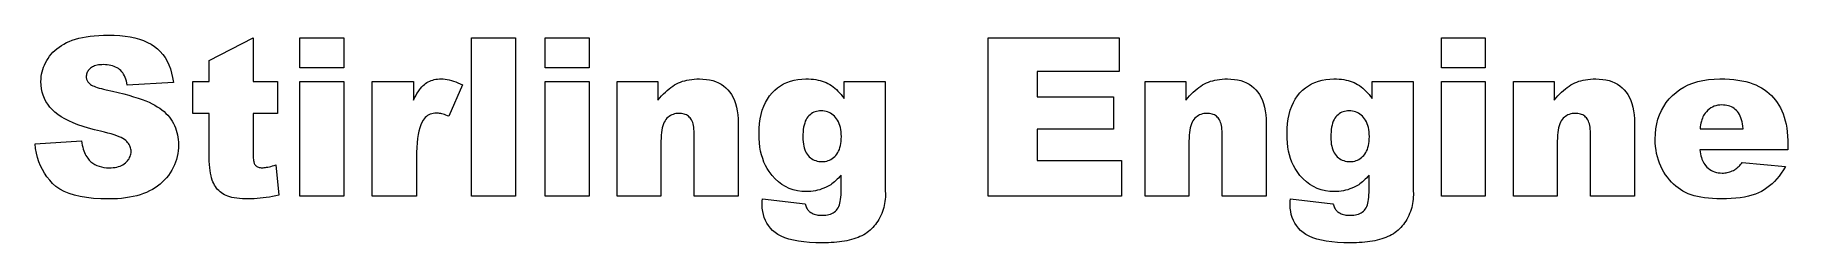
# Model space of a CAD drawing. Extents: x 380.3 to 457.9, y 547.2 to 556.4.
import ezdxf

# ---------------------------------------------------------------- set-up
doc = ezdxf.new("R2010")
doc.units = 0

msp = doc.modelspace()

# ---------------------------------------------------------------- linework, layer by layer
at = {"color": 7, "lineweight": 13}
for points in [[(380.33902, 551.553162), (382.397003, 551.682129), (382.411743, 551.584229), (382.429291, 551.491089), (382.449585, 551.402771), (382.472626, 551.319214), (382.498474, 551.240417), (382.527069, 551.166443), (382.558441, 551.097168), (382.59259, 551.032715), (382.629486, 550.973022), (382.669159, 550.918152), (382.738892, 550.837402), (382.814331, 550.765137), (382.895508, 550.701416), (382.982391, 550.646179), (383.075043, 550.599426), (383.173401, 550.561157), (383.277496, 550.531433), (383.387299, 550.510193), (383.502869, 550.497437), (383.624146, 550.493164), (383.714661, 550.495361), (383.800903, 550.501831), (383.882935, 550.512695), (383.960693, 550.527954), (384.03418, 550.547485), (384.103455, 550.57135), (384.168457, 550.599609), (384.229218, 550.632202), (384.285736, 550.669128), (384.337982, 550.710449), (384.38562, 550.754578), (384.428253, 550.80011), (384.465851, 550.846985), (384.498444, 550.895325), (384.526001, 550.945007), (384.548553, 550.996033), (384.566101, 551.048523), (384.578644, 551.102356), (384.586182, 551.157593), (384.588684, 551.214172), (384.586304, 551.268005), (384.579132, 551.32074), (384.5672, 551.372314), (384.550476, 551.422729), (384.528992, 551.472046), (384.502716, 551.520142), (384.47168, 551.567139), (384.435883, 551.612976), (384.395294, 551.657654), (384.349945, 551.701233), (384.295868, 551.743958), (384.229218, 551.786194), (384.149963, 551.828003), (384.058105, 551.869263), (383.953613, 551.910095), (383.836548, 551.950439), (383.706848, 551.990356), (383.564545, 552.029724), (383.409668, 552.068665), (383.242157, 552.107056), (382.965729, 552.173157), (382.705658, 552.243469), (382.461884, 552.317932), (382.234467, 552.396606), (382.023376, 552.479492), (381.828583, 552.566589), (381.650146, 552.657898), (381.488037, 552.753418), (381.342285, 552.853088), (381.21283, 552.957031), (381.09671, 553.065918), (380.992798, 553.180664), (380.901123, 553.301208), (380.821655, 553.427612), (380.754425, 553.559814), (380.699432, 553.697876), (380.656647, 553.841736), (380.626099, 553.991455), (380.607758, 554.146973), (380.601624, 554.308289), (380.604767, 554.415649), (380.614136, 554.521729), (380.629791, 554.626648), (380.651672, 554.730408), (380.67984, 554.832947), (380.714233, 554.934326), (380.754883, 555.034424), (380.801788, 555.133423), (380.85498, 555.231201), (380.914398, 555.327759), (380.980103, 555.421692), (381.052094, 555.511475), (381.130402, 555.597168), (381.215027, 555.678772), (381.305939, 555.756287), (381.403137, 555.829712), (381.506683, 555.898987), (381.616486, 555.964172), (381.732605, 556.025208), (381.855042, 556.082153), (381.985291, 556.134338), (382.124817, 556.18103), (382.273682, 556.222229), (382.431854, 556.257874), (382.599335, 556.288086), (382.776123, 556.312805), (382.962219, 556.332031), (383.157654, 556.345764), (383.362366, 556.354004), (383.576385, 556.35675), (383.838379, 556.351746), (384.087585, 556.336792), (384.324066, 556.311829), (384.547791, 556.276917), (384.758789, 556.231995), (384.957001, 556.177124), (385.142487, 556.112244), (385.315216, 556.037415), (385.47522, 555.952576), (385.622437, 555.857788), (385.757599, 555.752075), (385.881348, 555.634583), (385.993652, 555.50531), (386.094574, 555.364258), (386.184082, 555.211365), (386.262177, 555.046692), (386.328857, 554.870239), (386.384125, 554.682007), (386.427979, 554.481934), (386.460449, 554.270081), (384.42157, 554.150757), (384.403534, 554.242676), (384.381927, 554.329529), (384.35675, 554.411133), (384.327972, 554.487671), (384.295624, 554.55896), (384.259674, 554.625183), (384.220184, 554.686218), (384.177094, 554.742065), (384.130402, 554.792786), (384.080139, 554.838318), (384.026123, 554.87915), (383.96814, 554.915649), (383.906189, 554.947876), (383.840271, 554.97583), (383.770386, 554.999451), (383.696533, 555.018799), (383.618713, 555.033875), (383.536957, 555.044617), (383.451233, 555.051025), (383.361542, 555.053162), (383.287933, 555.051575), (383.218079, 555.046814), (383.151947, 555.038818), (383.089539, 555.027588), (383.030853, 555.013184), (382.975922, 554.995605), (382.924683, 554.974792), (382.877167, 554.950806), (382.833374, 554.923645), (382.793304, 554.89325), (382.757019, 554.860535), (382.724548, 554.826477), (382.695892, 554.791016), (382.671082, 554.754211), (382.650055, 554.715942), (382.632874, 554.676331), (382.619507, 554.635376), (382.609955, 554.592957), (382.604218, 554.549194), (382.602325, 554.504089), (382.603882, 554.471008), (382.608612, 554.438538), (382.616486, 554.406799), (382.627533, 554.375732), (382.641724, 554.345337), (382.659058, 554.315552), (382.679535, 554.286499), (382.703156, 554.258057), (382.72995, 554.230347), (382.759888, 554.203247), (382.794647, 554.175781), (382.83783, 554.148621), (382.889374, 554.121887), (382.949371, 554.09552), (383.017731, 554.06958), (383.094513, 554.043945), (383.179688, 554.018738), (383.273285, 553.993958), (383.375275, 553.969482), (383.485687, 553.945435), (383.761261, 553.884216), (384.020752, 553.822876), (384.26416, 553.761414), (384.491455, 553.699768), (384.702667, 553.638062), (384.897797, 553.576111), (385.076843, 553.514099), (385.239777, 553.451904), (385.386627, 553.389526), (385.517395, 553.327087), (385.63678, 553.263), (385.749451, 553.195923), (385.855469, 553.125854), (385.954773, 553.052795), (386.047394, 552.976685), (386.133362, 552.897583), (386.212616, 552.815491), (386.285187, 552.730408), (386.351105, 552.642273), (386.410309, 552.551147), (386.463379, 552.457397), (386.510864, 552.361511), (386.552765, 552.263367), (386.589081, 552.163025), (386.619812, 552.060547), (386.644928, 551.955811), (386.66449, 551.848877), (386.678467, 551.739807), (386.686829, 551.628479), (386.689636, 551.515015), (386.685913, 551.381409), (386.674744, 551.249878), (386.656097, 551.120483), (386.630035, 550.993164), (386.596527, 550.867981), (386.555542, 550.744873), (386.507141, 550.623901), (386.451263, 550.505005), (386.387939, 550.388184), (386.3172, 550.273499), (386.239746, 550.162598), (386.156372, 550.05719), (386.067078, 549.957275), (385.971863, 549.862854), (385.870728, 549.773926), (385.763672, 549.690491), (385.650696, 549.612549), (385.531799, 549.5401), (385.407013, 549.473145), (385.276276, 549.411621), (385.139069, 549.355835), (384.994934, 549.305908), (384.843811, 549.261902), (384.685699, 549.223694), (384.52063, 549.191406), (384.348602, 549.164978), (384.169586, 549.144409), (383.983612, 549.129761), (383.790649, 549.120911), (383.590729, 549.117981), (383.244537, 549.124878), (382.920319, 549.145508), (382.618073, 549.179871), (382.337799, 549.228027), (382.079468, 549.289917), (381.843109, 549.36554), (381.628723, 549.454895), (381.436279, 549.558044), (381.265839, 549.674927), (381.11734, 549.805603), (380.985779, 549.946838), (380.86618, 550.09552), (380.758484, 550.251648), (380.66275, 550.415222), (380.578949, 550.586304), (380.50708, 550.764771), (380.447174, 550.950684), (380.39917, 551.144104), (380.363129, 551.34491)], [(389.993866, 556.237366), (389.993866, 554.308289), (391.063446, 554.308289), (391.063446, 552.890137), (389.993866, 552.890137), (389.993866, 551.090027), (389.994476, 551.027283), (389.996338, 550.968933), (389.999451, 550.914978), (390.003784, 550.865417), (390.009369, 550.820251), (390.016205, 550.77948), (390.024292, 550.743103), (390.0336, 550.711121), (390.044128, 550.683472), (390.055939, 550.660278), (390.076477, 550.629456), (390.099854, 550.601868), (390.126129, 550.577515), (390.155243, 550.556396), (390.187256, 550.538513), (390.222107, 550.523926), (390.259827, 550.512573), (390.300415, 550.504456), (390.343872, 550.499573), (390.390167, 550.497925), (390.434875, 550.499207), (390.483002, 550.50293), (390.534576, 550.509094), (390.589569, 550.517822), (390.64801, 550.528992), (390.7099, 550.542603), (390.775238, 550.558777), (390.843994, 550.577393), (390.916168, 550.598511), (390.991821, 550.62207), (391.135071, 549.280334), (390.991821, 549.250427), (390.850464, 549.223633), (390.71106, 549.199951), (390.573547, 549.179504), (390.437927, 549.16217), (390.30423, 549.147949), (390.172455, 549.136963), (390.042572, 549.129089), (389.914612, 549.124329), (389.788544, 549.122742), (389.647217, 549.124634), (389.513519, 549.130188), (389.387451, 549.139526), (389.269043, 549.152588), (389.158264, 549.169312), (389.055115, 549.189819), (388.959625, 549.213989), (388.871765, 549.241943), (388.791534, 549.273621), (388.718964, 549.30896), (388.652008, 549.348145), (388.588623, 549.391235), (388.528809, 549.43811), (388.472565, 549.488892), (388.419922, 549.543579), (388.37088, 549.602051), (388.325378, 549.664429), (388.283508, 549.730713), (388.245178, 549.800842), (388.210449, 549.874817), (388.179138, 549.955444), (388.151123, 550.045471), (388.126434, 550.144897), (388.105011, 550.253723), (388.086884, 550.372009), (388.072052, 550.499634), (388.060516, 550.636719), (388.052307, 550.783203), (388.047363, 550.939087), (388.045715, 551.10437), (388.045715, 552.890137), (387.329468, 552.890137), (387.329468, 554.308289), (388.045715, 554.308289), (388.045715, 555.239441)], [(392.061401, 556.237366), (394.004761, 556.237366), (394.004761, 554.914734), (392.061401, 554.914734)], [(399.653473, 556.237366), (401.601624, 556.237366), (401.601624, 549.237366), (399.653473, 549.237366)], [(402.914734, 556.237366), (404.858124, 556.237366), (404.858124, 554.914734), (402.914734, 554.914734)], [(422.530029, 556.237366), (428.326752, 556.237366), (428.326752, 554.742798), (424.697815, 554.742798), (424.697815, 553.630249), (428.064117, 553.630249), (428.064117, 552.202576), (424.697815, 552.202576), (424.697815, 550.822632), (428.431793, 550.822632), (428.431793, 549.237366), (422.530029, 549.237366)], [(442.584595, 556.237366), (444.527954, 556.237366), (444.527954, 554.914734), (442.584595, 554.914734)], [(392.061401, 554.308289), (394.004761, 554.308289), (394.004761, 549.237366), (392.061401, 549.237366)], [(395.26535, 554.308289), (397.084595, 554.308289), (397.084595, 553.477478), (397.137268, 553.582031), (397.190308, 553.67981), (397.243652, 553.770935), (397.297363, 553.855286), (397.351379, 553.932861), (397.405731, 554.003784), (397.460449, 554.067932), (397.515472, 554.125305), (397.570831, 554.176025), (397.626526, 554.219971), (397.683716, 554.258545), (397.74353, 554.29303), (397.805939, 554.323486), (397.871002, 554.349854), (397.93869, 554.372192), (398.009003, 554.390442), (398.08194, 554.404663), (398.157501, 554.414795), (398.235687, 554.420898), (398.316498, 554.422913), (398.403259, 554.420227), (398.491638, 554.412231), (398.581665, 554.398865), (398.673279, 554.380127), (398.766541, 554.356079), (398.86142, 554.32666), (398.957916, 554.29187), (399.05603, 554.25177), (399.155792, 554.206299), (399.257172, 554.155518), (398.655518, 552.770813), (398.588196, 552.798035), (398.523743, 552.822388), (398.462158, 552.843872), (398.403412, 552.862488), (398.347534, 552.878235), (398.294556, 552.891113), (398.244415, 552.901123), (398.197144, 552.908325), (398.15274, 552.912598), (398.111176, 552.914063), (398.036499, 552.910889), (397.965271, 552.901428), (397.897461, 552.885681), (397.833099, 552.863586), (397.772156, 552.835266), (397.714691, 552.800598), (397.660645, 552.759644), (397.610016, 552.712341), (397.562836, 552.658752), (397.519104, 552.598877), (397.461945, 552.502319), (397.410797, 552.39032), (397.365692, 552.262817), (397.326569, 552.119873), (397.293488, 551.961426), (397.266418, 551.787537), (397.245361, 551.598145), (397.230316, 551.393311), (397.221283, 551.173035), (397.218292, 550.937256), (397.218292, 549.237366), (395.26535, 549.237366)], [(402.914734, 554.308289), (404.858124, 554.308289), (404.858124, 549.237366), (402.914734, 549.237366)], [(406.099579, 554.308289), (407.909271, 554.308289), (407.909271, 553.482239), (407.99054, 553.580566), (408.072021, 553.673157), (408.153656, 553.759949), (408.235504, 553.840942), (408.317535, 553.916199), (408.39975, 553.985596), (408.482178, 554.049316), (408.564789, 554.107178), (408.647583, 554.159302), (408.73056, 554.205627), (408.81546, 554.246948), (408.903992, 554.283875), (408.996155, 554.316467), (409.091919, 554.344666), (409.191345, 554.368591), (409.294373, 554.388123), (409.401062, 554.403381), (409.511353, 554.414185), (409.625275, 554.420715), (409.742828, 554.422913), (409.900726, 554.418091), (410.051575, 554.403687), (410.195435, 554.3797), (410.332245, 554.34613), (410.462067, 554.302917), (410.584839, 554.250122), (410.700623, 554.187744), (410.809357, 554.115784), (410.911102, 554.03418), (411.005798, 553.943054), (411.092438, 553.841797), (411.169952, 553.730164), (411.238373, 553.608032), (411.297638, 553.475464), (411.347809, 553.332458), (411.388855, 553.178955), (411.420776, 553.015015), (411.443573, 552.840576), (411.457245, 552.655762), (411.461792, 552.460449), (411.461792, 549.237366), (409.508881, 549.237366), (409.508881, 552.025879), (409.507111, 552.118591), (409.501801, 552.20575), (409.492981, 552.287231), (409.480591, 552.36322), (409.464691, 552.433533), (409.445282, 552.498352), (409.422302, 552.557495), (409.395813, 552.611145), (409.365753, 552.659119), (409.332184, 552.701538), (409.295441, 552.739197), (409.255798, 552.772888), (409.213318, 552.802612), (409.167938, 552.828369), (409.11972, 552.850159), (409.068634, 552.867981), (409.014679, 552.881897), (408.957855, 552.891785), (408.898163, 552.897705), (408.835602, 552.899719), (408.766266, 552.897034), (408.699615, 552.889038), (408.63562, 552.875671), (408.574341, 552.856934), (408.515686, 552.832886), (408.459717, 552.803467), (408.406433, 552.768677), (408.355835, 552.728577), (408.307892, 552.683105), (408.262634, 552.632324), (408.220886, 552.574585), (408.183533, 552.508362), (408.150604, 552.433655), (408.12204, 552.350403), (408.0979, 552.258667), (408.078125, 552.158447), (408.062744, 552.049744), (408.051758, 551.932495), (408.045166, 551.806763), (408.042969, 551.672546), (408.042969, 549.237366), (406.099579, 549.237366)], [(416.150757, 554.308289), (417.969971, 554.308289), (417.969971, 549.519104), (417.974762, 549.294678), (417.972717, 549.199646), (417.966644, 549.105469), (417.956482, 549.012268), (417.942291, 548.919922), (417.924042, 548.828491), (417.901703, 548.738037), (417.875336, 548.648376), (417.844879, 548.559692), (417.810394, 548.471924), (417.77182, 548.385071), (417.729919, 548.300293), (417.685303, 548.218811), (417.638031, 548.140625), (417.588104, 548.065674), (417.535461, 547.99408), (417.480164, 547.925781), (417.422211, 547.860779), (417.361572, 547.799072), (417.298248, 547.740662), (417.232269, 547.685547), (417.163116, 547.633545), (417.090363, 547.584473), (417.013947, 547.538391), (416.933929, 547.4953), (416.850281, 547.455139), (416.763, 547.417969), (416.672089, 547.383728), (416.577515, 547.352417), (416.47937, 547.324097), (416.377563, 547.298767), (416.27243, 547.276062), (416.164307, 547.255798), (416.053162, 547.237854), (415.939026, 547.222351), (415.821869, 547.209229), (415.701721, 547.198486), (415.578552, 547.190125), (415.452393, 547.184143), (415.323181, 547.180603), (415.19101, 547.179382), (414.894989, 547.18396), (414.618103, 547.197693), (414.360382, 547.220642), (414.121796, 547.252747), (413.902374, 547.294006), (413.702087, 547.344421), (413.520966, 547.403992), (413.358948, 547.472778), (413.216125, 547.550659), (413.092438, 547.637756), (412.984009, 547.732544), (412.887024, 547.833557), (412.801422, 547.940735), (412.727234, 548.054138), (412.66449, 548.173767), (412.613129, 548.299561), (412.573181, 548.43158), (412.544647, 548.569824), (412.527527, 548.714294), (412.52182, 548.864929), (412.521912, 548.884705), (412.522217, 548.905823), (412.522705, 548.928223), (412.523346, 548.952026), (412.524231, 548.977112), (412.525269, 549.003601), (412.52652, 549.031372), (412.527954, 549.060486), (412.529572, 549.090942), (412.531372, 549.122742), (414.41748, 548.907898), (414.432556, 548.856995), (414.449158, 548.809326), (414.467316, 548.764954), (414.487, 548.723755), (414.508179, 548.685852), (414.530914, 548.651184), (414.555176, 548.619751), (414.580963, 548.591614), (414.608276, 548.566711), (414.637115, 548.544983), (414.681183, 548.516907), (414.727448, 548.491699), (414.775909, 548.469543), (414.826569, 548.450256), (414.879425, 548.43396), (414.934479, 548.420654), (414.99173, 548.410278), (415.051178, 548.402893), (415.112823, 548.398438), (415.176666, 548.396973), (415.258575, 548.399231), (415.336243, 548.405945), (415.409668, 548.417175), (415.478821, 548.432861), (415.543732, 548.453064), (415.604401, 548.477783), (415.660828, 548.506958), (415.712982, 548.540588), (415.760895, 548.578735), (415.804565, 548.621399), (415.844025, 548.669617), (415.879333, 548.724548), (415.910492, 548.786133), (415.9375, 548.854431), (415.960358, 548.929382), (415.979034, 549.011047), (415.993591, 549.099365), (416.003967, 549.194397), (416.010193, 549.296082), (416.012268, 549.40448), (416.012268, 550.173218), (415.954987, 550.1073), (415.897675, 550.045105), (415.840393, 549.986572), (415.783081, 549.931824), (415.725769, 549.880798), (415.668488, 549.833435), (415.611176, 549.789856), (415.553894, 549.75), (415.496582, 549.713867), (415.439301, 549.681458), (415.348816, 549.636047), (415.256897, 549.595459), (415.163544, 549.559692), (415.068756, 549.528625), (414.972534, 549.50238), (414.874908, 549.480896), (414.775818, 549.464172), (414.675293, 549.452209), (414.573364, 549.445068), (414.469971, 549.442688), (414.270508, 549.451538), (414.078827, 549.47821), (413.894989, 549.522644), (413.718994, 549.584778), (413.550812, 549.664734), (413.390472, 549.76239), (413.237976, 549.877869), (413.093292, 550.011108), (412.956451, 550.162048), (412.827423, 550.330811), (412.743042, 550.460938), (412.667572, 550.599182), (412.600952, 550.745544), (412.543213, 550.899963), (412.494385, 551.062561), (412.454407, 551.233276), (412.42334, 551.412109), (412.401123, 551.59906), (412.387787, 551.794067), (412.383362, 551.997253), (412.389099, 552.228455), (412.406281, 552.448364), (412.434937, 552.657043), (412.475037, 552.854431), (412.526611, 553.040588), (412.58963, 553.215454), (412.664124, 553.379028), (412.750061, 553.531311), (412.847473, 553.672363), (412.95636, 553.802185), (413.074463, 553.920105), (413.199677, 554.025635), (413.33194, 554.118774), (413.471252, 554.199463), (413.617676, 554.2677), (413.771118, 554.323608), (413.931671, 554.367065), (414.099274, 554.398071), (414.273926, 554.416687), (414.455658, 554.422913), (414.571991, 554.420898), (414.684204, 554.414856), (414.792236, 554.404846), (414.896088, 554.390808), (414.995819, 554.372742), (415.0914, 554.350708), (415.1828, 554.324646), (415.270081, 554.294556), (415.35318, 554.260437), (415.432129, 554.222351), (415.508514, 554.179626), (415.583862, 554.131653), (415.658234, 554.078369), (415.731628, 554.019897), (415.803986, 553.956177), (415.875336, 553.887146), (415.945679, 553.812927), (416.015045, 553.733398), (416.083405, 553.648682), (416.150757, 553.558655)], [(429.467957, 554.308289), (431.277618, 554.308289), (431.277618, 553.482239), (431.358887, 553.580566), (431.440369, 553.673157), (431.522003, 553.759949), (431.603851, 553.840942), (431.685883, 553.916199), (431.768097, 553.985596), (431.850525, 554.049316), (431.933136, 554.107178), (432.01593, 554.159302), (432.098907, 554.205627), (432.183807, 554.246948), (432.272339, 554.283875), (432.364502, 554.316467), (432.460266, 554.344666), (432.559692, 554.368591), (432.66272, 554.388123), (432.769409, 554.403381), (432.8797, 554.414185), (432.993622, 554.420715), (433.111176, 554.422913), (433.269073, 554.418091), (433.419922, 554.403687), (433.563782, 554.3797), (433.700592, 554.34613), (433.830414, 554.302917), (433.953186, 554.250122), (434.06897, 554.187744), (434.177704, 554.115784), (434.279449, 554.03418), (434.374146, 553.943054), (434.460785, 553.841797), (434.5383, 553.730164), (434.60672, 553.608032), (434.665985, 553.475464), (434.716156, 553.332458), (434.757202, 553.178955), (434.789124, 553.015015), (434.81192, 552.840576), (434.825592, 552.655762), (434.830139, 552.460449), (434.830139, 549.237366), (432.877228, 549.237366), (432.877228, 552.025879), (432.875458, 552.118591), (432.870148, 552.20575), (432.861328, 552.287231), (432.848938, 552.36322), (432.833038, 552.433533), (432.813599, 552.498352), (432.790649, 552.557495), (432.76416, 552.611145), (432.734131, 552.659119), (432.700562, 552.701538), (432.663788, 552.739197), (432.624146, 552.772888), (432.581665, 552.802612), (432.536285, 552.828369), (432.488068, 552.850159), (432.436981, 552.867981), (432.383026, 552.881897), (432.326202, 552.891785), (432.26651, 552.897705), (432.203949, 552.899719), (432.134644, 552.897034), (432.067963, 552.889038), (432.003998, 552.875671), (431.942688, 552.856934), (431.884033, 552.832886), (431.828064, 552.803467), (431.77478, 552.768677), (431.724182, 552.728577), (431.676239, 552.683105), (431.630981, 552.632324), (431.589233, 552.574585), (431.55191, 552.508362), (431.518951, 552.433655), (431.490387, 552.350403), (431.466248, 552.258667), (431.446472, 552.158447), (431.431091, 552.049744), (431.420105, 551.932495), (431.413513, 551.806763), (431.411316, 551.672546), (431.411316, 549.237366), (429.467957, 549.237366)], [(439.519104, 554.308289), (441.338348, 554.308289), (441.338348, 549.519104), (441.343109, 549.294678), (441.341095, 549.199646), (441.334991, 549.105469), (441.32486, 549.012268), (441.310638, 548.919922), (441.292389, 548.828491), (441.27005, 548.738037), (441.243683, 548.648376), (441.213226, 548.559692), (441.178741, 548.471924), (441.140167, 548.385071), (441.098267, 548.300293), (441.05365, 548.218811), (441.006378, 548.140625), (440.956451, 548.065674), (440.903809, 547.99408), (440.848541, 547.925781), (440.790558, 547.860779), (440.729919, 547.799072), (440.666595, 547.740662), (440.600616, 547.685547), (440.531464, 547.633545), (440.45871, 547.584473), (440.382324, 547.538391), (440.302277, 547.4953), (440.218628, 547.455139), (440.131348, 547.417969), (440.040436, 547.383728), (439.945892, 547.352417), (439.847717, 547.324097), (439.745911, 547.298767), (439.640808, 547.276062), (439.532654, 547.255798), (439.421539, 547.237854), (439.307373, 547.222351), (439.190247, 547.209229), (439.070068, 547.198486), (438.946899, 547.190125), (438.82074, 547.184143), (438.691528, 547.180603), (438.559357, 547.179382), (438.263336, 547.18396), (437.98645, 547.197693), (437.728729, 547.220642), (437.490143, 547.252747), (437.270721, 547.294006), (437.070435, 547.344421), (436.889313, 547.403992), (436.727325, 547.472778), (436.584473, 547.550659), (436.460785, 547.637756), (436.352356, 547.732544), (436.255371, 547.833557), (436.169769, 547.940735), (436.095581, 548.054138), (436.032837, 548.173767), (435.981476, 548.299561), (435.941528, 548.43158), (435.912994, 548.569824), (435.895874, 548.714294), (435.890167, 548.864929), (435.890259, 548.884705), (435.890564, 548.905823), (435.891052, 548.928223), (435.891724, 548.952026), (435.892578, 548.977112), (435.893616, 549.003601), (435.894867, 549.031372), (435.896301, 549.060486), (435.897919, 549.090942), (435.899719, 549.122742), (437.785828, 548.907898), (437.800903, 548.856995), (437.817505, 548.809326), (437.835663, 548.764954), (437.855347, 548.723755), (437.876526, 548.685852), (437.899261, 548.651184), (437.923523, 548.619751), (437.94931, 548.591614), (437.976624, 548.566711), (438.005463, 548.544983), (438.04953, 548.516907), (438.095795, 548.491699), (438.144257, 548.469543), (438.194916, 548.450256), (438.247772, 548.43396), (438.302856, 548.420654), (438.360077, 548.410278), (438.419525, 548.402893), (438.481171, 548.398438), (438.545013, 548.396973), (438.626953, 548.399231), (438.70459, 548.405945), (438.778015, 548.417175), (438.847168, 548.432861), (438.912109, 548.453064), (438.972748, 548.477783), (439.029175, 548.506958), (439.081329, 548.540588), (439.129272, 548.578735), (439.172913, 548.621399), (439.212372, 548.669617), (439.247681, 548.724548), (439.278839, 548.786133), (439.305847, 548.854431), (439.328705, 548.929382), (439.347412, 549.011047), (439.361938, 549.099365), (439.372314, 549.194397), (439.37854, 549.296082), (439.380615, 549.40448), (439.380615, 550.173218), (439.323334, 550.1073), (439.266022, 550.045105), (439.20874, 549.986572), (439.151428, 549.931824), (439.094147, 549.880798), (439.036835, 549.833435), (438.979553, 549.789856), (438.922241, 549.75), (438.864929, 549.713867), (438.807648, 549.681458), (438.717163, 549.636047), (438.625244, 549.595459), (438.531891, 549.559692), (438.437103, 549.528625), (438.340881, 549.50238), (438.243256, 549.480896), (438.144165, 549.464172), (438.043671, 549.452209), (437.941711, 549.445068), (437.838348, 549.442688), (437.638855, 549.451538), (437.447174, 549.47821), (437.263336, 549.522644), (437.087341, 549.584778), (436.919159, 549.664734), (436.75882, 549.76239), (436.606323, 549.877869), (436.461639, 550.011108), (436.324799, 550.162048), (436.19577, 550.330811), (436.111389, 550.460938), (436.035919, 550.599182), (435.969299, 550.745544), (435.91156, 550.899963), (435.862732, 551.062561), (435.822754, 551.233276), (435.791687, 551.412109), (435.76947, 551.59906), (435.756134, 551.794067), (435.751709, 551.997253), (435.757446, 552.228455), (435.774628, 552.448364), (435.803284, 552.657043), (435.843384, 552.854431), (435.894958, 553.040588), (435.957977, 553.215454), (436.032471, 553.379028), (436.118408, 553.531311), (436.21582, 553.672363), (436.324707, 553.802185), (436.44281, 553.920105), (436.568024, 554.025635), (436.700287, 554.118774), (436.83963, 554.199463), (436.986023, 554.2677), (437.139465, 554.323608), (437.300018, 554.367065), (437.467621, 554.398071), (437.642273, 554.416687), (437.824005, 554.422913), (437.940369, 554.420898), (438.052551, 554.414856), (438.160583, 554.404846), (438.264465, 554.390808), (438.364166, 554.372742), (438.459747, 554.350708), (438.551147, 554.324646), (438.638428, 554.294556), (438.721527, 554.260437), (438.800476, 554.222351), (438.876862, 554.179626), (438.95224, 554.131653), (439.026611, 554.078369), (439.099976, 554.019897), (439.172333, 553.956177), (439.243683, 553.887146), (439.314026, 553.812927), (439.383392, 553.733398), (439.451752, 553.648682), (439.519104, 553.558655)], [(442.584595, 554.308289), (444.527954, 554.308289), (444.527954, 549.237366), (442.584595, 549.237366)], [(445.76944, 554.308289), (447.579132, 554.308289), (447.579132, 553.482239), (447.6604, 553.580566), (447.741852, 553.673157), (447.823517, 553.759949), (447.905334, 553.840942), (447.987366, 553.916199), (448.069611, 553.985596), (448.152039, 554.049316), (448.234619, 554.107178), (448.317413, 554.159302), (448.400421, 554.205627), (448.485321, 554.246948), (448.573853, 554.283875), (448.665985, 554.316467), (448.76178, 554.344666), (448.861206, 554.368591), (448.964233, 554.388123), (449.070892, 554.403381), (449.181213, 554.414185), (449.295135, 554.420715), (449.412689, 554.422913), (449.570557, 554.418091), (449.721436, 554.403687), (449.865295, 554.3797), (450.002106, 554.34613), (450.131897, 554.302917), (450.2547, 554.250122), (450.370453, 554.187744), (450.479218, 554.115784), (450.580933, 554.03418), (450.675659, 553.943054), (450.762299, 553.841797), (450.839813, 553.730164), (450.908203, 553.608032), (450.967499, 553.475464), (451.017639, 553.332458), (451.058685, 553.178955), (451.090607, 553.015015), (451.113403, 552.840576), (451.127075, 552.655762), (451.131653, 552.460449), (451.131653, 549.237366), (449.178711, 549.237366), (449.178711, 552.025879), (449.176941, 552.118591), (449.171661, 552.20575), (449.162811, 552.287231), (449.150452, 552.36322), (449.134552, 552.433533), (449.115112, 552.498352), (449.092163, 552.557495), (449.065643, 552.611145), (449.035614, 552.659119), (449.002045, 552.701538), (448.965271, 552.739197), (448.925659, 552.772888), (448.883148, 552.802612), (448.837799, 552.828369), (448.789551, 552.850159), (448.738464, 552.867981), (448.684509, 552.881897), (448.627686, 552.891785), (448.567993, 552.897705), (448.505463, 552.899719), (448.436127, 552.897034), (448.369476, 552.889038), (448.305481, 552.875671), (448.244171, 552.856934), (448.185547, 552.832886), (448.129578, 552.803467), (448.076294, 552.768677), (448.025665, 552.728577), (447.977722, 552.683105), (447.932465, 552.632324), (447.890747, 552.574585), (447.853394, 552.508362), (447.820435, 552.433655), (447.791901, 552.350403), (447.767731, 552.258667), (447.747986, 552.158447), (447.732605, 552.049744), (447.721619, 551.932495), (447.715027, 551.806763), (447.71283, 551.672546), (447.71283, 549.237366), (445.76944, 549.237366)], [(457.92157, 551.290588), (454.025238, 551.290588), (454.037231, 551.199341), (454.052185, 551.112915), (454.070068, 551.031311), (454.090942, 550.954407), (454.114777, 550.882324), (454.141541, 550.815002), (454.171295, 550.752441), (454.20401, 550.694641), (454.239685, 550.641663), (454.27832, 550.593445), (454.336365, 550.530823), (454.397888, 550.474854), (454.46283, 550.425415), (454.531189, 550.382568), (454.602997, 550.346313), (454.678253, 550.316711), (454.756958, 550.29364), (454.839081, 550.277161), (454.924652, 550.267273), (455.013641, 550.263977), (455.070648, 550.265381), (455.127106, 550.269714), (455.182953, 550.276855), (455.238251, 550.286865), (455.292969, 550.299805), (455.347107, 550.315552), (455.400696, 550.334167), (455.453705, 550.355652), (455.506134, 550.380005), (455.557983, 550.407227), (455.589722, 550.426758), (455.621979, 550.449036), (455.654663, 550.474121), (455.687866, 550.501953), (455.721527, 550.532532), (455.755676, 550.565918), (455.790283, 550.602051), (455.825378, 550.640991), (455.860962, 550.682678), (455.897003, 550.727112), (457.811737, 550.550476), (457.722046, 550.401978), (457.628754, 550.262146), (457.53183, 550.130981), (457.431274, 550.008423), (457.327087, 549.894531), (457.219269, 549.789246), (457.107819, 549.692627), (456.992737, 549.604675), (456.874023, 549.52533), (456.751709, 549.454651), (456.622162, 549.391541), (456.481842, 549.335144), (456.330688, 549.2854), (456.168793, 549.242249), (455.996094, 549.20575), (455.812592, 549.175842), (455.618286, 549.152649), (455.413208, 549.136047), (455.197327, 549.126099), (454.970673, 549.122742), (454.773468, 549.12561), (454.584869, 549.134155), (454.404846, 549.148315), (454.233429, 549.168213), (454.070618, 549.193787), (453.916382, 549.225037), (453.770752, 549.261963), (453.633698, 549.304626), (453.505249, 549.352905), (453.385406, 549.40686), (453.271851, 549.467041), (453.162231, 549.533875), (453.05658, 549.607422), (452.954895, 549.687622), (452.857178, 549.774536), (452.763428, 549.868103), (452.673645, 549.968384), (452.587799, 550.075378), (452.505951, 550.189026), (452.42804, 550.309326), (452.355896, 550.435181), (452.291382, 550.565369), (452.234436, 550.69989), (452.185089, 550.838745), (452.143341, 550.981995), (452.109161, 551.129578), (452.082581, 551.281494), (452.063599, 551.437744), (452.052246, 551.598328), (452.048431, 551.763306), (452.05603, 551.996521), (452.078888, 552.220703), (452.116974, 552.435852), (452.170288, 552.641846), (452.238831, 552.838806), (452.322601, 553.026733), (452.421631, 553.205566), (452.535858, 553.375305), (452.665344, 553.53595), (452.810028, 553.687561), (452.96814, 553.827271), (453.137878, 553.952271), (453.319214, 554.062561), (453.512146, 554.158203), (453.716675, 554.239075), (453.9328, 554.305237), (454.160522, 554.35675), (454.399872, 554.393494), (454.650818, 554.415527), (454.913361, 554.422913), (455.126526, 554.419617), (455.330505, 554.409729), (455.52533, 554.39325), (455.710968, 554.370178), (455.887451, 554.340515), (456.054749, 554.304321), (456.212891, 554.261475), (456.361877, 554.212036), (456.501709, 554.156006), (456.632324, 554.093445), (456.755371, 554.024597), (456.872437, 553.949829), (456.983429, 553.869141), (457.08844, 553.782471), (457.187408, 553.689941), (457.280396, 553.591492), (457.36734, 553.487122), (457.448273, 553.376831), (457.523193, 553.26062), (457.592102, 553.138428), (457.654694, 553.009583), (457.710693, 552.873169), (457.760132, 552.729187), (457.802948, 552.577698), (457.839172, 552.41864), (457.868835, 552.252075), (457.891907, 552.077881), (457.908386, 551.89624), (457.918274, 551.70697), (457.92157, 551.510193)], [(455.944763, 552.22168), (455.931396, 552.331177), (455.914276, 552.434265), (455.893402, 552.530945), (455.868744, 552.621216), (455.840302, 552.705139), (455.808105, 552.782654), (455.772095, 552.85376), (455.732361, 552.918457), (455.688843, 552.976746), (455.641541, 553.028625), (455.59082, 553.07489), (455.536987, 553.116272), (455.480042, 553.152832), (455.419983, 553.184509), (455.356842, 553.211304), (455.290588, 553.233215), (455.221222, 553.250244), (455.148773, 553.26239), (455.073212, 553.269714), (454.994537, 553.272156), (454.903778, 553.268494), (454.816711, 553.257446), (454.733398, 553.239075), (454.653809, 553.213318), (454.577942, 553.180237), (454.505798, 553.139771), (454.437378, 553.09198), (454.37265, 553.036865), (454.311707, 552.974365), (454.254425, 552.90448), (454.220398, 552.856384), (454.188934, 552.803833), (454.160034, 552.746765), (454.133728, 552.685242), (454.109985, 552.619202), (454.088837, 552.548645), (454.070251, 552.473633), (454.05426, 552.394165), (454.040863, 552.310181), (454.030029, 552.22168)], [(414.32196, 551.849243), (414.32431, 551.742249), (414.331329, 551.64093), (414.343018, 551.545349), (414.359406, 551.455383), (414.380463, 551.371155), (414.406189, 551.292603), (414.436615, 551.219666), (414.47171, 551.152466), (414.511475, 551.090942), (414.555939, 551.035095), (414.604218, 550.984741), (414.655457, 550.939697), (414.709656, 550.899963), (414.766785, 550.86554), (414.826904, 550.836365), (414.889984, 550.8125), (414.956024, 550.793945), (415.025024, 550.780701), (415.096985, 550.772766), (415.171906, 550.770081), (415.243317, 550.772827), (415.312378, 550.781067), (415.379089, 550.7948), (415.443481, 550.814026), (415.505554, 550.838745), (415.565247, 550.868958), (415.62262, 550.904663), (415.677643, 550.945801), (415.730347, 550.992493), (415.780701, 551.044678), (415.827423, 551.102356), (415.869232, 551.165649), (415.906097, 551.234558), (415.93808, 551.309021), (415.965118, 551.389038), (415.987244, 551.47467), (416.004486, 551.565918), (416.016785, 551.66272), (416.024139, 551.765137), (416.026611, 551.873108), (416.024017, 551.981262), (416.016296, 552.084229), (416.003387, 552.182007), (415.985352, 552.274597), (415.962158, 552.361938), (415.933777, 552.444092), (415.900269, 552.521057), (415.861572, 552.592773), (415.817749, 552.659302), (415.768768, 552.720642), (415.716034, 552.776428), (415.661041, 552.826355), (415.603729, 552.870422), (415.544159, 552.908569), (415.482269, 552.940918), (415.418091, 552.967346), (415.351624, 552.987854), (415.282867, 553.002563), (415.211823, 553.011353), (415.138489, 553.014282), (415.065491, 553.011597), (414.995514, 553.00354), (414.928558, 552.990051), (414.864594, 552.97113), (414.80365, 552.946838), (414.745697, 552.917175), (414.690765, 552.882141), (414.638824, 552.841675), (414.589905, 552.795776), (414.544006, 552.744507), (414.501801, 552.687012), (414.46405, 552.622375), (414.430756, 552.550659), (414.401886, 552.471802), (414.377472, 552.385803), (414.357483, 552.292725), (414.341949, 552.192505), (414.330841, 552.085205), (414.324188, 551.970764)], [(437.690308, 551.849243), (437.692657, 551.742249), (437.699677, 551.64093), (437.711365, 551.545349), (437.727753, 551.455383), (437.74881, 551.371155), (437.774536, 551.292603), (437.804962, 551.219666), (437.840057, 551.152466), (437.879822, 551.090942), (437.924286, 551.035095), (437.972565, 550.984741), (438.023804, 550.939697), (438.078003, 550.899963), (438.135132, 550.86554), (438.195251, 550.836365), (438.258331, 550.8125), (438.324371, 550.793945), (438.393372, 550.780701), (438.465332, 550.772766), (438.540253, 550.770081), (438.611664, 550.772827), (438.680725, 550.781067), (438.747437, 550.7948), (438.811829, 550.814026), (438.873901, 550.838745), (438.933594, 550.868958), (438.990967, 550.904663), (439.046021, 550.945801), (439.098694, 550.992493), (439.149048, 551.044678), (439.19577, 551.102356), (439.237579, 551.165649), (439.274445, 551.234558), (439.306427, 551.309021), (439.333466, 551.389038), (439.355591, 551.47467), (439.372833, 551.565918), (439.385132, 551.66272), (439.392487, 551.765137), (439.394958, 551.873108), (439.392365, 551.981262), (439.384644, 552.084229), (439.371735, 552.182007), (439.353699, 552.274597), (439.330505, 552.361938), (439.302124, 552.444092), (439.268616, 552.521057), (439.229919, 552.592773), (439.186096, 552.659302), (439.137115, 552.720642), (439.084412, 552.776428), (439.029388, 552.826355), (438.972107, 552.870422), (438.912506, 552.908569), (438.850616, 552.940918), (438.786438, 552.967346), (438.719971, 552.987854), (438.651215, 553.002563), (438.58017, 553.011353), (438.506836, 553.014282), (438.433838, 553.011597), (438.363861, 553.00354), (438.296906, 552.990051), (438.232941, 552.97113), (438.171997, 552.946838), (438.114044, 552.917175), (438.059113, 552.882141), (438.007172, 552.841675), (437.958252, 552.795776), (437.912354, 552.744507), (437.870178, 552.687012), (437.832428, 552.622375), (437.799103, 552.550659), (437.770264, 552.471802), (437.745819, 552.385803), (437.72583, 552.292725), (437.710297, 552.192505), (437.699188, 552.085205), (437.692535, 551.970764)]]:
    msp.add_lwpolyline(points, close=True, dxfattribs=at)

doc.saveas('drawing.dxf')
